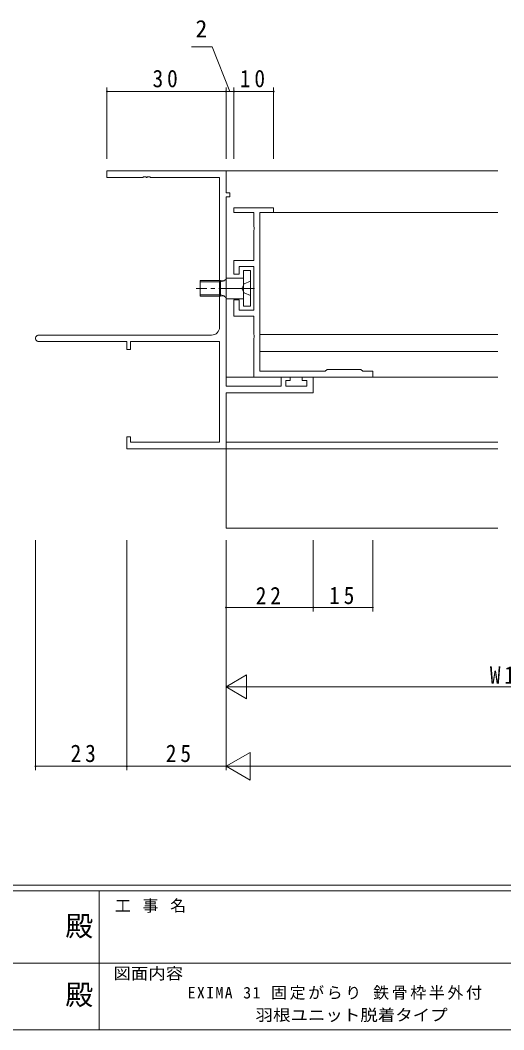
# Model space of a CAD drawing. Units: millimetres on the paper. Extents: x -420 to 373, y -297 to 267.
# Drawn here: x -52.6 to 69.3, y -297 to -42.6 of the extents above; entities that cross this region are included whole.
import ezdxf
from ezdxf.enums import TextEntityAlignment as Align

# ---------------------------------------------------------------- set-up
doc = ezdxf.new("R2010")
doc.units = ezdxf.units.MM
doc.linetypes.add('CHAIN2', pattern=[12, 9, -1, 1, -1])
doc.linetypes.add('DASHED3', pattern=[4, 3, -1])
for name, color, linetype, lineweight in [('0-1_YKK_ZWAK', 7, 'Continuous', 9), ('0-3_YKK_11', 7, 'Continuous', 9), ('0-4_YKK_12', 2, 'Continuous', 9), ('0-5_YKK_D', 6, 'Continuous', 9), ('0-6_YKK_13', 4, 'Continuous', 9)]:
    doc.layers.add(name, color=color, linetype=linetype, lineweight=lineweight)
doc.layers.add('0-2_USER1', color=3, linetype='Continuous')
doc.styles.add('ＭＳ ゴシック', font='')
doc.styles.get('ＭＳ ゴシック').set_extended_font_data('MS Gothic')

msp = doc.modelspace()

# ---------------------------------------------------------------- linework, layer by layer
at = {"layer": '0-1_YKK_ZWAK'}
for p, q in [((352.3, -260.6), (-417.7, -260.6)), ((314.5, -262), (-417.7, -262)), ((-32.7, -262), (-32.7, -297)), ((-160.1, -280.199), (-31.3, -280.199)), ((-31.3, -280.199), (97.5, -280.199)), ((-417.7, -297), (314.5, -297))]:
    msp.add_line(p, q, dxfattribs=at)
at = {"layer": '0-3_YKK_11'}
for p, q in [((-30.694, -80.6), (-0.694, -80.6)), ((-30.694, -82.23), (-30.694, -80.6)), ((-0.694, -80.6), (-0.694, -86.1)), ((-21.653, -82.23), (-30.694, -82.23)), ((-21.469, -82.11), (-21.653, -82.23)), ((-20.919, -82.11), (-21.469, -82.11)), ((-20.736, -82.23), (-20.919, -82.11)), ((-20.653, -82.23), (-20.736, -82.23)), ((-20.469, -82.11), (-20.653, -82.23)), ((-19.919, -82.11), (-20.469, -82.11)), ((-19.736, -82.23), (-19.919, -82.11)), ((-2.324, -82.23), (-19.736, -82.23)), ((-2.324, -119.97), (-2.324, -82.23)), ((-0.694, -86.1), (0.306, -86.1)), ((0.306, -86.1), (0.306, -87.1)), ((0.306, -87.1), (-0.694, -87.1)), ((-0.694, -87.1), (-0.694, -134.87)), ((1.306, -89.9), (11.306, -89.9)), ((1.306, -91.1), (1.306, -89.9)), ((6.306, -91.1), (1.306, -91.1)), ((6.306, -94.641), (6.306, -91.1)), ((11.306, -91.1), (7.806, -91.1)), ((7.806, -91.1), (7.806, -131.1)), ((11.306, -89.9), (11.306, -91.1)), ((6.426, -94.825), (6.306, -94.641)), ((6.306, -95.558), (6.426, -95.375)), ((6.306, -103.2), (6.306, -95.558)), ((6.426, -95.375), (6.426, -94.825)), ((1.306, -103.2), (6.306, -103.2)), ((1.306, -106.6), (1.306, -103.2)), ((2.606, -106.6), (1.306, -106.6)), ((2.606, -104.7), (2.606, -106.6)), ((6.306, -104.7), (2.606, -104.7)), ((6.306, -115.7), (6.306, -104.7)), ((1.306, -113.1), (2.606, -113.1)), ((1.306, -117.2), (1.306, -113.1)), ((2.606, -113.1), (2.606, -115.7)), ((2.606, -115.7), (6.306, -115.7)), ((6.306, -117.2), (1.306, -117.2)), ((6.306, -121.841), (6.306, -117.2)), ((-47.879, -121.97), (-4.324, -121.97)), ((6.426, -122.025), (6.306, -121.841)), ((6.426, -122.575), (6.426, -122.025)), ((-25.694, -123.6), (-47.879, -123.6)), ((-25.694, -125.6), (-25.694, -123.6)), ((-24.794, -123.6), (-24.794, -125.6)), ((-2.324, -123.6), (-24.794, -123.6)), ((-2.324, -148.97), (-2.324, -123.6)), ((6.306, -122.758), (6.426, -122.575)), ((6.306, -132.6), (6.306, -122.758)), ((-24.794, -125.6), (-25.694, -125.6)), ((7.806, -131.1), (24.306, -131.1)), ((24.306, -131.1), (24.806, -130.6)), ((24.806, -130.6), (33.306, -130.6)), ((33.306, -130.6), (33.806, -131.1)), ((33.806, -131.1), (36.306, -131.1)), ((36.306, -131.1), (36.306, -132.6)), ((36.306, -132.6), (6.306, -132.6)), ((13.206, -132.6), (15.506, -132.6)), ((13.206, -134.87), (13.206, -132.6)), ((14.406, -133.4), (14.406, -134.87)), ((15.506, -133.4), (14.406, -133.4)), ((15.506, -132.6), (15.506, -133.4)), ((18.506, -132.6), (21.306, -132.6)), ((18.506, -133.4), (18.506, -132.6)), ((19.676, -133.4), (18.506, -133.4)), ((19.676, -134.87), (19.676, -133.4)), ((21.306, -132.6), (21.306, -136.5)), ((-0.694, -134.87), (13.206, -134.87)), ((-0.694, -136.5), (-0.694, -150.6)), ((21.306, -136.5), (-0.694, -136.5)), ((14.406, -134.87), (19.676, -134.87)), ((-25.694, -147.6), (-24.794, -147.6)), ((-25.694, -150.6), (-25.694, -147.6)), ((-24.794, -147.6), (-24.794, -148.97)), ((-24.794, -148.97), (-2.324, -148.97)), ((-0.694, -150.6), (-25.694, -150.6))]:
    msp.add_line(p, q, dxfattribs=at)
for centre, radius, start, end in [((-47.879, -122.785), 0.815, 89.99998, 270), ((-4.324, -119.97), 2, 270, 359.99998)]:
    msp.add_arc(centre, radius, start, end, dxfattribs=at)
at = {"layer": '0-4_YKK_12'}
for p, q in [((67.806, -80.6), (-0.994, -80.6)), ((7.806, -91.1), (67.806, -91.1)), ((7.806, -91.1), (7.806, -126.1)), ((7.806, -121.8), (67.806, -121.8)), ((7.806, -126.1), (67.806, -126.1)), ((67.806, -132.6), (-0.694, -132.6)), ((67.806, -148.97), (-0.694, -148.97)), ((67.806, -150.6), (-25.267, -150.6)), ((-0.694, -150.6), (-0.694, -170.6)), ((67.806, -170.6), (-0.694, -170.6))]:
    msp.add_line(p, q, dxfattribs=at)
at = {"layer": '0-5_YKK_D'}
for p, q in [((-4.204, -49.308), (-9.404, -49.308)), ((0.306, -60.6), (-4.204, -49.308)), ((-30.694, -77.6), (-30.694, -59.6)), ((-30.694, -60.6), (-0.694, -60.6)), ((-0.694, -77.6), (-0.694, -59.6)), ((-0.694, -77.6), (-0.694, -59.6)), ((1.306, -60.6), (-0.694, -60.6)), ((1.306, -77.6), (1.306, -59.6)), ((1.306, -77.6), (1.306, -59.6)), ((1.306, -60.6), (11.306, -60.6)), ((11.306, -77.6), (11.306, -59.6)), ((-48.694, -173.601), (-48.694, -231.6)), ((-25.694, -173.601), (-25.694, -231.6)), ((-25.694, -173.601), (-25.694, -231.6)), ((-0.694, -173.601), (-0.694, -191.6)), ((-0.694, -173.601), (-0.694, -211.6)), ((-0.694, -173.601), (-0.694, -231.6)), ((-0.694, -173.601), (-0.694, -231.6)), ((21.306, -173.601), (21.306, -191.6)), ((21.306, -173.601), (21.306, -191.6)), ((36.306, -173.601), (36.306, -191.6)), ((-0.694, -190.6), (21.306, -190.6)), ((21.306, -190.6), (36.306, -190.6)), ((-0.694, -210.6), (4.502, -207.6)), ((4.502, -213.6), (4.502, -207.6)), ((-0.694, -210.6), (9.698, -210.6)), ((-0.694, -210.6), (4.502, -213.6)), ((133.306, -210.6), (5.306, -210.6)), ((-0.694, -230.6), (5.368, -227.1)), ((5.368, -234.1), (5.368, -227.1)), ((-48.694, -230.6), (-25.694, -230.6)), ((-25.694, -230.6), (-0.694, -230.6)), ((-0.694, -230.6), (11.43, -230.6)), ((-0.694, -230.6), (5.368, -234.1)), ((6.306, -230.6), (292.306, -230.6))]:
    msp.add_line(p, q, dxfattribs=at)
for centre, start, end in [((-30.694, -60.6), 0, 180), ((-30.694, -60.6), 180, 0), ((-0.694, -60.6), 0, 180), ((-0.694, -60.6), 0, 180), ((-0.694, -60.6), 180, 0), ((-0.694, -60.6), 180, 0), ((1.306, -60.6), 0, 180), ((1.306, -60.6), 0, 180), ((1.306, -60.6), 180, 0), ((1.306, -60.6), 180, 0), ((11.306, -60.6), 0, 180), ((11.306, -60.6), 180, 0), ((-0.694, -190.6), 0, 180), ((-0.694, -190.6), 180, 0), ((21.306, -190.6), 0, 180), ((21.306, -190.6), 0, 180), ((21.306, -190.6), 180, 0), ((21.306, -190.6), 180, 0), ((36.306, -190.6), 0, 180), ((36.306, -190.6), 180, 0), ((-48.694, -230.6), 0, 180), ((-48.694, -230.6), 180, 0), ((-25.694, -230.6), 0, 180), ((-25.694, -230.6), 180, 0)]:
    msp.add_arc(centre, 0.106, start, end, dxfattribs=at)
at = {"layer": '0-6_YKK_13'}
for p, q in [((5.506, -105.7), (3.706, -105.7)), ((3.706, -105.7), (3.706, -114.7)), ((5.506, -114.7), (5.506, -105.7)), ((-7.194, -108.2), (-2.094, -108.2)), ((-7.194, -112.2), (-7.194, -108.2)), ((-7.194, -108.579), (-2.094, -108.579)), ((-2.094, -108.2), (-2.094, -112.2)), ((-2.094, -108.579), (-1.079, -108.339)), ((-0.694, -107.6), (3.706, -107.6)), ((-0.694, -112.8), (-0.694, -107.6)), ((-7.194, -111.821), (-2.094, -111.821)), ((-2.094, -111.821), (-1.079, -112.061)), ((-2.094, -112.2), (-7.194, -112.2)), ((-1.282, -112.055), (-2.094, -112.2)), ((-0.694, -112.547), (-1.282, -112.055)), ((3.706, -112.8), (-0.694, -112.8)), ((3.706, -114.7), (5.506, -114.7))]:
    msp.add_line(p, q, dxfattribs=at)
at = {"layer": '0-6_YKK_13', "linetype": 'DASHED3'}
for p, q in [((3.272, -110.2), (3.88, -109.055)), ((3.88, -109.055), (5.506, -108.4)), ((3.88, -111.345), (3.272, -110.2)), ((5.506, -112), (3.88, -111.345))]:
    msp.add_line(p, q, dxfattribs=at)
at = {"layer": '0-6_YKK_13', "linetype": 'CHAIN2'}
msp.add_line((6.506, -110.2), (-8.194, -110.2), dxfattribs=at)
at = {"layer": '0-6_YKK_13'}
msp.add_lwpolyline([(-0.694, -107.852), (-1.282, -108.344), (-2.094, -108.2)], dxfattribs=at)

# ---------------------------------------------------------------- texts
at = {"layer": '0-1_YKK_ZWAK', "color": 2, "style": 'ＭＳ ゴシック'}
for p in [(-41.182, -274.956), (-41.182, -292.278)]:
    msp.add_text('殿', height=5.132, dxfattribs=at).set_placement(p, align=Align.BOTTOM_LEFT)
at = {"layer": '0-1_YKK_ZWAK', "style": 'ＭＳ ゴシック', "width": 1.1}
msp.add_text('図面内容', height=2.933, dxfattribs=at).set_placement((-29.083, -285.148), align=Align.BOTTOM_LEFT)
at = {"layer": '0-1_YKK_ZWAK', "insert": (-28.688, -267.533), "char_height": 2.933, "attachment_point": 7, "style": 'ＭＳ ゴシック'}
msp.add_mtext('\\T1.16;工\\~事\\~名', dxfattribs=at)
at = {"layer": '0-2_USER1', "color": 7, "style": 'ＭＳ ゴシック', "width": 1.1}
msp.add_text('羽根ユニット脱着タイプ', height=2.933, dxfattribs=at).set_placement((6.747, -295.625), align=Align.BOTTOM_LEFT)
at = {"layer": '0-2_USER1', "color": 7, "insert": (-10.363, -289.449), "char_height": 2.933, "attachment_point": 7, "style": 'ＭＳ ゴシック'}
msp.add_mtext('\\T1.17;EXIMA\\~31\\~固定がらり\\~鉄骨枠半外付', dxfattribs=at)
at = {"layer": '0-5_YKK_D', "color": 3, "style": 'ＭＳ ゴシック'}
msp.add_text('2', height=4.399, dxfattribs=at).set_placement((-8.404, -48.308), align=Align.BOTTOM_LEFT)
at = {"layer": '0-5_YKK_D', "color": 3, "char_height": 4.399, "attachment_point": 7, "style": 'ＭＳ ゴシック'}
for s, insert in [('\\T1.36;\\W0.9;30', (-19.214, -59.6)), ('\\T1.36;\\W0.9;10', (2.786, -59.6)), ('\\T1.36;\\W0.9;22', (6.786, -189.8)), ('\\T1.36;\\W0.9;15', (25.286, -189.8)), ('\\T1.36;\\W0.9;W1', (65.786, -209.8)), ('\\T1.36;\\W0.9;23', (-39.864, -229.6)), ('\\T1.36;\\W0.9;25', (-15.864, -229.6))]:
    msp.add_mtext(s, dxfattribs=dict(at, insert=insert))

doc.saveas('drawing.dxf')
